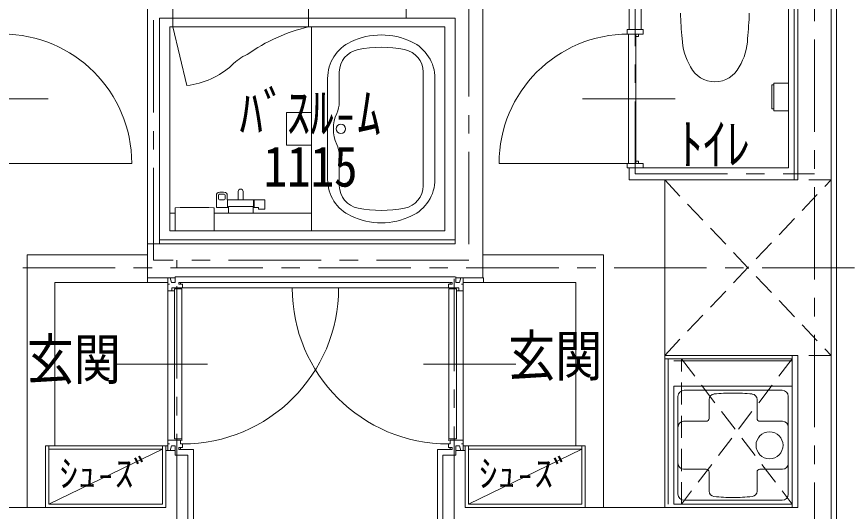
# Model space of a CAD drawing. Units: millimetres at full size; details may follow other scales. Extents: x -443943 to 462275, y -43546 to 79452.
# Drawn here: x -122785 to -118274, y -4011 to -1331 of the extents above; entities that cross this region are included whole.
import ezdxf
from ezdxf.enums import TextEntityAlignment as Align

# ---------------------------------------------------------------- set-up
doc = ezdxf.new("R2010")
doc.units = ezdxf.units.MM
doc.header["$LTSCALE"] = 100
for name, pattern in [('CHAIN1', [8, 5, -1, 1, -1]), ('DASHED1', [1.8, 1.2, -0.6]), ('DASHED3', [4, 3, -1])]:
    doc.linetypes.add(name, pattern=pattern)
doc.layers.add('4-1_通り芯', color=4, linetype='Continuous', lineweight=9)
doc.layers.add('8-8_強調', color=4, linetype='DASHED3', lineweight=9)
doc.styles.add('ＭＳ ゴシック', font='')
doc.styles.get('ＭＳ ゴシック').set_extended_font_data('MS Gothic')

# ---------------------------------------------------------------- blocks, each defined once
blk = doc.blocks.new('洗濯パン640')
at = {"layer": '8-8_強調', "linetype": 'Continuous'}
for p, q in [((-337.5, 320), (302.5, 320)), ((-337.5, -320), (-337.5, 320)), ((302.5, 320), (302.5, -320)), ((-283, 298), (248, 298)), ((-316, -265), (-316, 265)), ((-148, 145), (-148, 247.8)), ((112, 145), (112, 247.8)), ((281, -265), (281, 265)), ((-163, 130), (-285.5, 130)), ((127, 130), (250.5, 130)), ((280.5, -100), (280.5, 100)), ((-163, -130), (-285.5, -130)), ((127, -130), (250.5, -130)), ((-148, -145), (-148, -247.8)), ((112, -145), (112, -247.8)), ((248, -298), (-283, -298)), ((302.5, -320), (-337.5, -320))]:
    blk.add_line(p, q, dxfattribs=at)
blk.add_circle((179.5, 0), 73, dxfattribs=at)
for centre, radius, start, end in [((-283, 265), 33, 90, 180), ((-118, 247.8), 30, 95.9172, 180), ((-18, -717), 1000, 90, 95.9173), ((-18, -717), 1000, 84.0827, 90), ((82, 247.8), 30, 0, 84.0828), ((248, 265), 33, 0, 90), ((-163, 145), 15, 270, 0), ((127, 145), 15, 180, 270), ((-285.5, 100), 30, 90, 180), ((250.5, 100), 30, 0, 90), ((-285.5, -100), 30, 180, 270), ((-163, -145), 15, 0, 90), ((127, -145), 15, 90, 180), ((250.5, -100), 30, 270, 0), ((-283, -265), 33, 180, 270), ((-118, -247.8), 30, 180, 264.0827), ((82, -247.8), 30, 275.9173, 0), ((248, -265), 33, 270, 0), ((-18, 717), 1000, 264.0827, 270), ((-18, 717), 1000, 270, 275.9173)]:
    blk.add_arc(centre, radius, start, end, dxfattribs=at)

msp = doc.modelspace()

# ---------------------------------------------------------------- linework, layer by layer
at = {"layer": '4-1_通り芯', "linetype": 'CHAIN1'}
for p, q in [((-118468.2, 14545), (-118468.2, -4050.9)), ((-119438.2, 609.5), (-119438.2, -2183.4)), ((-120337.7, -1263.9), (-120337.7, -2650.9)), ((-119438.2, -2183.4), (-118468.2, -2183.4)), ((-120337.7, -2650.9), (-122045.2, -2650.9)), ((-120418.2, -4050.9), (-120418.2, -2650.9)), ((-115051.9, -2690.9), (-127282.4, -2690.9))]:
    msp.add_line(p, q, dxfattribs=at)
at = {"layer": '4-1_通り芯'}
for p, q in [((-118578.2, -2215.9), (-118578.2, 2169.1)), ((-121206, -1386.9), (-121205.9, -1273.9)), ((-121188.7, -2490.9), (-121188.7, -1386.9)), ((-119434.7, -1425.9), (-119434.7, -2125.9)), ((-121102.5, -2212.5), (-121102.5, -1665.4)), ((-121038.9, -1631.1), (-121039.7, -1795.4)), ((-120584.9, -1631.1), (-120584.9, -2246.7)), ((-120521.3, -2212.5), (-120521.3, -1665.4)), ((-118688.2, -1690.9), (-118608.2, -1690.9)), ((-122614.1, -1775.9), (-123114.1, -1775.9)), ((-119222.3, -1775.9), (-119722.3, -1775.9)), ((-121038.9, -2246.7), (-121039.7, -2082.5)), ((-122161.7, -2125.9), (-122861.7, -2125.9)), ((-121703.2, -2364.7), (-121703.2, -2292.9)), ((-121692.7, -2298.2), (-121692.7, -2317.9)), ((-121656.7, -2317.9), (-121656.7, -2298.3)), ((-121586.1, -2323.1), (-121586.1, -2278.5)), ((-121559.2, -2278.5), (-121559.2, -2323.1)), ((-121687.9, -2322.7), (-121661.5, -2322.7)), ((-121643.2, -2364.5), (-121643.2, -2323.1)), ((-121504, -2364.7), (-121504, -2323.2)), ((-121500.2, -2323.1), (-121500.2, -2364.7)), ((-121927.9, -2369), (-121927.7, -2490.9)), ((-121716.7, -2369), (-121716.8, -2490.9)), ((-121638.9, -2364.7), (-121703.2, -2364.7)), ((-121505, -2359.2), (-121505, -2394.9)), ((-121956.7, -2394.9), (-121927.8, -2394.9)), ((-121188.7, -2394.9), (-121716.7, -2394.9)), ((-122012.7, -2540.9), (-120412.7, -2540.9)), ((-122610.2, -3972.9), (-121996.2, -3673.9)), ((-120340.2, -3972.9), (-119726.2, -3673.9))]:
    msp.add_line(p, q, dxfattribs=at)
at = {"layer": '4-1_通り芯', "color": 3, "lineweight": 20}
for p, q in [((-118558.2, 2149.1), (-118558.2, -2215.9)), ((-120677.7, -573.9), (-120677.7, -1338.9)), ((-120262.7, -2745.9), (-120262.7, -1188.9)), ((-120677.7, -1338.9), (-120412.7, -1338.9)), ((-120412.7, -1338.9), (-120412.7, -2560.9)), ((-118558.2, -2215.9), (-119278.2, -2215.9)), ((-119278.2, -2215.9), (-119278.2, -3165.9)), ((-120412.7, -2560.9), (-122077.7, -2560.9)), ((-121927.7, -2740.9), (-120412.7, -2740.9)), ((-121927.7, -2740.9), (-121927.7, -2770.9)), ((-120382, -2745.9), (-120258.7, -2745.9)), ((-121947.7, -2770.9), (-121927.7, -2770.9)), ((-119278.2, -3165.9), (-118558.2, -3165.9)), ((-118558.2, -3165.9), (-118558.2, -3990.9)), ((-121978.2, -3680.9), (-121954.4, -3680.9)), ((-121978.2, -3680.9), (-121978.2, -3990.9)), ((-121927.7, -3655.9), (-121927.7, -3705.9)), ((-120408.7, -3655.9), (-120408.7, -3705.9)), ((-120358.2, -3680.9), (-120382, -3680.9)), ((-120408.7, -3705.9), (-120478.2, -3705.9)), ((-120478.2, -3705.9), (-120478.2, -4140.9)), ((-123778.2, -3990.9), (-121978.2, -3990.9))]:
    msp.add_line(p, q, dxfattribs=at)
at = {"layer": '4-1_通り芯', "color": 7, "lineweight": 15}
for p, q in [((-119470.7, -959), (-119470.7, -1400.9)), ((-119405.7, -1024), (-119405.7, -1402.4)), ((-118608.2, -2150.9), (-118608.2, -1024)), ((-122077.7, -1273.9), (-122077.7, -2770.9)), ((-122012.7, -2560.9), (-122012.7, -1338.9)), ((-122012.7, -1338.9), (-120677.7, -1338.9)), ((-119470.7, -2215.9), (-119470.7, -2150.9)), ((-119395.7, -2150.9), (-119395.7, -2125.9)), ((-119278.2, -2215.9), (-119470.7, -2215.9)), ((-120258.7, -2620.9), (-119608.7, -2620.9)), ((-119608.7, -2620.9), (-119608.7, -3990.9)), ((-121967.7, -2745.9), (-121967.7, -3680.9)), ((-120368.7, -2745.9), (-120368.7, -3680.9)), ((-120258.7, -2770.9), (-120258.7, -2745.9)), ((-122577.7, -2770.9), (-121967.7, -2770.9)), ((-122577.7, -3655.9), (-122577.7, -2770.9)), ((-121967.7, -2780.9), (-121957.7, -2780.9)), ((-121907.7, -2770.9), (-120442.7, -2770.9)), ((-121897.7, -2770.9), (-121897.7, -2780.9)), ((-121887.7, -2780.9), (-121887.7, -2800.9)), ((-120448.7, -2780.9), (-120448.7, -2800.9)), ((-120438.7, -2770.9), (-120438.7, -2780.9)), ((-120368.7, -2780.9), (-120378.7, -2780.9)), ((-121934.7, -2815.9), (-121967.7, -2815.9)), ((-121944.7, -2800.9), (-121944.7, -2815.9)), ((-120391.7, -2800.9), (-121944.7, -2800.9)), ((-121890.7, -3628.4), (-121890.7, -2804.9)), ((-120445.7, -3628.4), (-120445.7, -2804.9)), ((-120401.7, -2815.9), (-120368.7, -2815.9)), ((-120391.7, -2800.9), (-120391.7, -2815.9)), ((-119278.2, -3165.9), (-119278.2, -3990.9)), ((-118588.2, -3165.9), (-119278.2, -3165.9)), ((-118588.2, -3183.9), (-119278.2, -3183.9)), ((-119260.2, -3183.9), (-119260.2, -3972.9)), ((-119228.2, -3195.9), (-118588.2, -3195.9)), ((-118588.2, -3990.9), (-118588.2, -3165.9)), ((-122252.7, -3213.4), (-121752.7, -3213.4)), ((-120583.7, -3213.4), (-120083.7, -3213.4)), ((-121897.7, -3625.9), (-121967.7, -3625.9)), ((-121967.7, -3645.9), (-121957.7, -3645.9)), ((-121930.7, -3617.9), (-121890.7, -3617.9)), ((-120438.7, -3625.9), (-120368.7, -3625.9)), ((-120368.7, -3645.9), (-120378.7, -3645.9)), ((-122628.2, -3655.9), (-121967.7, -3655.9)), ((-122628.2, -3990.9), (-122628.2, -3655.9)), ((-122610.2, -3972.9), (-122610.2, -3655.9)), ((-122610.2, -3673.9), (-121996.2, -3673.9)), ((-121996.2, -3655.9), (-121996.2, -3972.9)), ((-121978.2, -3655.9), (-121978.2, -3680.9)), ((-121828.2, -3675.9), (-121907.7, -3675.9)), ((-121897.7, -3665.9), (-121897.7, -3675.9)), ((-121828.2, -3675.9), (-121828.2, -4618.4)), ((-120508.2, -3675.9), (-120428.7, -3675.9)), ((-120508.2, -3675.9), (-120508.2, -4160.9)), ((-120438.7, -3665.9), (-120438.7, -3675.9)), ((-119708.2, -3655.9), (-120368.7, -3655.9)), ((-120358.2, -3655.9), (-120358.2, -3680.9)), ((-120340.2, -3655.9), (-120340.2, -3972.9)), ((-120340.2, -3673.9), (-119726.2, -3673.9)), ((-119726.2, -3972.9), (-119726.2, -3655.9)), ((-119708.2, -3990.9), (-119708.2, -3655.9)), ((-122610.2, -3972.9), (-121996.2, -3972.9)), ((-120340.2, -3972.9), (-119726.2, -3972.9)), ((-118588.2, -3990.9), (-119283.2, -3990.9))]:
    msp.add_line(p, q, dxfattribs=at)
at = {"layer": '4-1_通り芯', "color": 3, "linetype": 'DASHED1', "lineweight": 20}
for p, q in [((-119278.2, -3165.9), (-118378.2, -2215.9)), ((-119278.2, -2215.9), (-118378.2, -3165.9)), ((-118378.2, -2215.9), (-118558.2, -2215.9)), ((-121954.4, -2745.9), (-121927.7, -2745.9)), ((-120408.7, -2745.9), (-120382, -2745.9)), ((-118378.2, -3165.9), (-118558.2, -3165.9)), ((-121954.4, -3680.9), (-121927.7, -3680.9)), ((-120382, -3680.9), (-120408.7, -3680.9))]:
    msp.add_line(p, q, dxfattribs=at)
at = {"layer": '4-1_通り芯', "color": 1}
msp.add_line((-121828.2, -3960.9), (-121828.2, -4260.9), dxfattribs=at)
at = {"layer": '4-1_通り芯', "color": 7, "lineweight": 15}
for points in [[(-118418.2, 2194.1), (-118348.2, 2194.1), (-118348.2, -4160.9)], [(-119419.7, -1425.9), (-119419.7, -1437.9), (-119434.7, -1437.9), (-119434.7, -1425.9)], [(-119434.7, -2125.9), (-119434.7, -2113.9), (-119419.7, -2113.9), (-119419.7, -2125.9)], [(-119395.7, -2125.9), (-119480.7, -2125.9), (-119480.7, -2150.9), (-118608.2, -2150.9)], [(-122077.7, -2620.9), (-122727.7, -2620.9), (-122727.7, -3990.9)], [(-121887.7, -2780.9), (-121907.7, -2780.9), (-121907.7, -2770.9)], [(-120448.7, -2780.9), (-120428.7, -2780.9), (-120428.7, -2770.9), (-120438.7, -2770.9)], [(-119758.7, -3655.9), (-119758.7, -2770.9), (-120368.7, -2770.9)], [(-121890.7, -2804.9), (-121930.7, -2804.9), (-121930.7, -3617.9)], [(-120445.7, -2804.9), (-120405.7, -2804.9), (-120405.7, -3617.9), (-120445.7, -3617.9)], [(-121907.7, -3675.9), (-121907.7, -3665.9), (-121887.7, -3665.9), (-121887.7, -3645.9), (-121897.7, -3645.9), (-121897.7, -3625.9)], [(-120428.7, -3675.9), (-120428.7, -3665.9), (-120448.7, -3665.9), (-120448.7, -3645.9), (-120438.7, -3645.9), (-120438.7, -3625.9)]]:
    msp.add_lwpolyline(points, dxfattribs=at)
at = {"layer": '4-1_通り芯', "color": 3, "lineweight": 20}
for points in [[(-118418.2, 2184.1), (-118378.2, 2184.1), (-118378.2, -4140.9)], [(-122077.7, -2745.9), (-121954.4, -2745.9), (-121947.7, -2770.9)], [(-120408.7, -2740.9), (-120408.7, -2770.9), (-120388.7, -2770.9), (-120382, -2745.9)], [(-121954.4, -3680.9), (-121947.7, -3655.9), (-121927.7, -3655.9)], [(-120382, -3680.9), (-120388.7, -3655.9), (-120408.7, -3655.9)], [(-120358.2, -3680.9), (-120358.2, -3990.9), (-118558.2, -3990.9)], [(-121927.7, -3705.9), (-121858.2, -3705.9), (-121858.2, -4615.9)]]:
    msp.add_lwpolyline(points, dxfattribs=at)
at = {"layer": '4-1_通り芯', "linetype": 'CHAIN1'}
for points in [[(-122045.2, -2650.9), (-122045.2, 266.1), (-121737.7, 266.1)], [(-123868.2, -4090.9), (-121918.2, -4090.9), (-121918.2, -2650.9)]]:
    msp.add_lwpolyline(points, dxfattribs=at)
at = {"layer": '4-1_通り芯'}
for points in [[(-121863.3, -1704.8), (-121939.4, -1386.9), (-121939.4, -1273.9)], [(-119474.7, -1425.9), (-119474.7, -2125.9), (-120174.7, -2125.9)], [(-118688.2, -1830.9), (-118698.2, -1830.9), (-118698.2, -1700.9), (-118688.2, -1700.9)], [(-118688.2, -1690.9), (-118688.2, -1840.9), (-118608.2, -1840.9)], [(-121188.7, -1849.7), (-121324, -1849.7), (-121324, -2028.2), (-121188.7, -2028.2)], [(-121646.1, -2292.9), (-121646.1, -2323.1), (-121442.6, -2323.1), (-121442.6, -2374.1), (-121476.2, -2374.1), (-121476.2, -2364.7), (-121505, -2364.7)], [(-121505, -2359.2), (-121638.9, -2359.2), (-121638.9, -2394.9)]]:
    msp.add_lwpolyline(points, dxfattribs=at)
msp.add_lwpolyline([(-121956.7, -2490.9), (-120468.7, -2490.9), (-120468.7, -1386.9), (-121956.7, -1386.9)], close=True, dxfattribs=at)
at = {"layer": '4-1_通り芯', "color": 7, "lineweight": 15}
msp.add_lwpolyline([(-119395.7, -1400.9), (-119480.7, -1400.9), (-119480.7, -1425.9), (-119395.7, -1425.9)], close=True, dxfattribs=at)
at = {"layer": '4-1_通り芯', "color": 7, "linetype": 'DASHED1', "lineweight": 15}
msp.add_lwpolyline([(-118588.2, -3183.9), (-119188.2, -3972.9), (-119188.2, -3183.9), (-118588.2, -3972.9)], dxfattribs=at)
at = {"layer": '4-1_通り芯'}
msp.add_circle((-121030.3, -1938.9), 25, dxfattribs=at)
for centre, radius, start, end in [((-116900.7, -1234.2), 2293.6, 181.9355, 185.3915), ((-121113.1, -1234.2), 2293.6, 354.6085, 358.0645), ((-120992.5, -2305.5), 943, 103.0791, 125.2825), ((-122861.7, -2125.9), 700, 0, 90), ((-120811.9, -1814.1), 384, 64.6848, 115.3152), ((-119474.7, -2125.9), 700, 90, 180), ((-120881.7, -1666.6), 220.8, 115.3152, 179.6734), ((-120742.1, -1666.6), 220.8, 0.3266, 64.6848), ((-118866.7, -1438.7), 317.6, 181.9806, 211.1766), ((-119147.1, -1438.7), 317.6, 328.8234, 358.0194), ((-120914.1, -1631.9), 124.8, 100.9604, 179.6321), ((-120811.9, -2159.7), 662.4, 79.0396, 100.9604), ((-120709.7, -1631.9), 124.8, 0.3679, 79.0396), ((-121441.8, -1756), 240.1, 113.4183, 137.8202), ((-121917.6, -1259.9), 448.2, 276.9596, 311.6556), ((-119005.6, -1535.2), 149.3, 207.1098, 269.4956), ((-119008.2, -1535.2), 149.3, 270.5044, 332.8902), ((-121183.7, -1795), 144, 335.3811, 359.8284), ((-120869.5, -1938.9), 201.6, 155.3811, 204.6189), ((-121183.7, -2082.9), 144, 0.1716, 24.6189), ((-120881.7, -2211.3), 220.8, 180.3266, 244.6848), ((-120914.1, -2245.9), 124.8, 180.3679, 259.0396), ((-120709.7, -2245.9), 124.8, 280.9604, 359.6321), ((-120742.1, -2211.3), 220.8, 295.3152, 359.6734), ((-121693.6, -2292.9), 9.6, 95.2596, 180), ((-121674.7, -2498.4), 216, 84.7183, 95.2596), ((-121687.9, -2298.2), 4.8, 93.8952, 180), ((-121674.9, -2488.8), 195.8, 85.9711, 93.8952), ((-121661.5, -2298.3), 4.8, 0, 85.9711), ((-121655.7, -2292.9), 9.6, 0, 84.7183), ((-121572.7, -2278.5), 13.4, 0, 180), ((-121687.9, -2317.9), 4.8, 180, 270), ((-121661.5, -2317.9), 4.8, 270, 0), ((-121925, -2369), 2.88, 91.0139, 179.7796), ((-121822.3, -8173.7), 5808.5, 88.98609, 91.01391), ((-121719.5, -2369), 2.88, 0.2204, 88.9861), ((-120811.9, -1718.1), 662.4, 259.0396, 280.9604), ((-120811.9, -2063.7), 384, 244.6848, 295.3152)]:
    msp.add_arc(centre, radius, start, end, dxfattribs=at)
at = {"layer": '4-1_通り芯', "color": 7, "lineweight": 15}
for centre, start, end in [((-121887.7, -2800.9), 270, 0), ((-120448.7, -2800.9), 180, 270)]:
    msp.add_arc(centre, 845, start, end, dxfattribs=at)

# ---------------------------------------------------------------- block references
at = {"layer": '4-1_通り芯'}
msp.add_blockref('洗濯パン640', (-118890.7, -3652.9), dxfattribs=at)

# ---------------------------------------------------------------- texts
at = {"layer": '4-1_通り芯', "color": 7, "style": 'ＭＳ ゴシック', "width": 0.85}
for s, p in [('ﾊﾞｽﾙ-ﾑ', (-121578.7, -2028.2)), ('ﾄｲﾚ', (-119199.2, -2197.4)), ('1115', (-121448.7, -2318)), ('玄関', (-122730.8, -3363.2)), ('玄関', (-120125.5, -3344.2))]:
    msp.add_text(s, height=219.9, dxfattribs=at).set_placement(p, align=Align.BOTTOM_LEFT)
at = {"layer": '4-1_通り芯', "style": 'ＭＳ ゴシック'}
for p in [(-122553.2, -3923.4), (-120283.2, -3923.4)]:
    msp.add_text('ｼｭ-ｽﾞ', height=146.6, dxfattribs=at).set_placement(p, align=Align.BOTTOM_LEFT)

doc.saveas('drawing.dxf')
